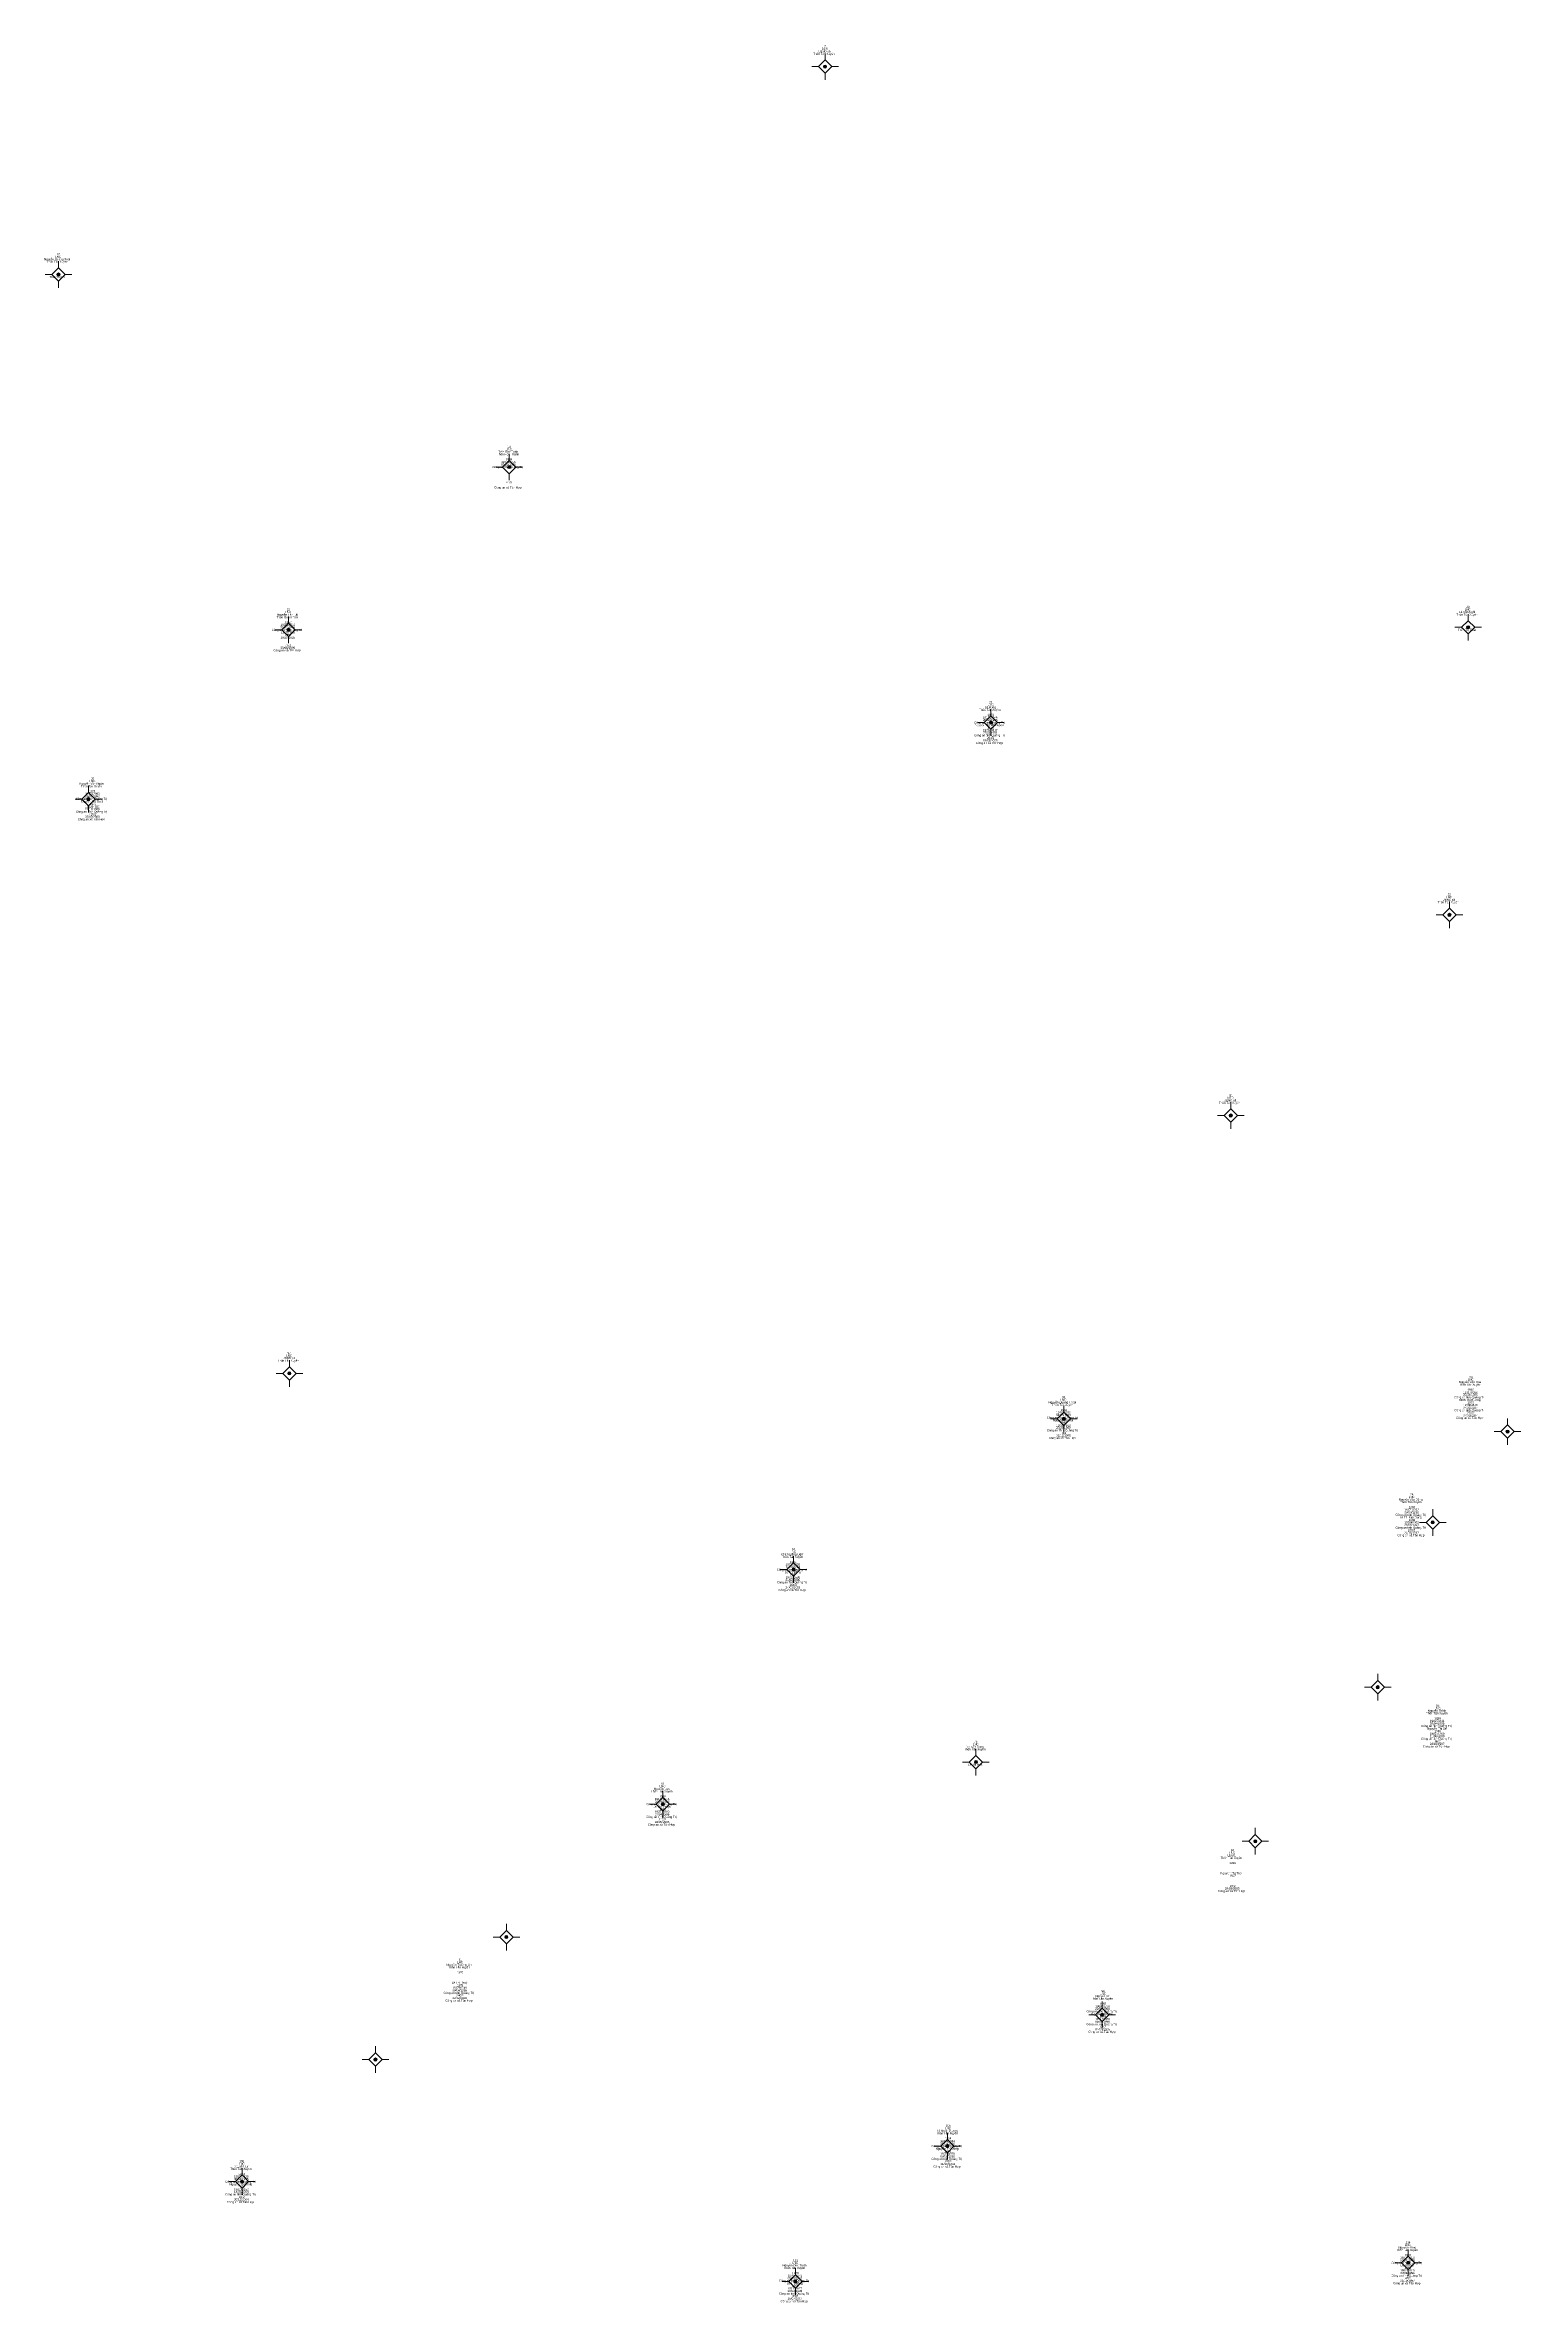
# Model space of a CAD drawing. Header units: metres. Extents: x 550999 to 552168, y 1840734 to 1841978.
# Drawn here: x 551285.4 to 551562.8, y 1841436.9 to 1841861.3 of the extents above; entities that cross this region are included whole.
import ezdxf
from ezdxf.enums import TextEntityAlignment as Align

# ---------------------------------------------------------------- set-up
doc = ezdxf.new("R2010")
doc.units = ezdxf.units.M
doc.header["$LTSCALE"] = 0.16
doc.layers.add('11', color=7, linetype='Continuous', lineweight=13)
doc.layers.add('15', color=7, linetype='Continuous')

msp = doc.modelspace()

# ---------------------------------------------------------------- hatches: boundary and pattern name
at = {"layer": '11'}
for points in [[(551432.3095, 1841857.22, 1), (551431.7095, 1841857.22, 1)], [(551288.1895, 1841818.15, 1), (551287.5895, 1841818.15, 1)], [(551372.9395, 1841781.96, 1), (551372.3395, 1841781.96, 1)], [(551331.4495, 1841751.34, 1), (551330.8495, 1841751.34, 1)], [(551553.1995, 1841751.83, 1), (551552.5995, 1841751.83, 1)], [(551463.4995, 1841733.93, 1), (551462.8995, 1841733.93, 1)], [(551293.8195, 1841719.51, 1), (551293.2195, 1841719.51, 1)], [(551549.6895, 1841697.77, 1), (551549.0895, 1841697.77, 1)], [(551508.5795, 1841660.05, 1), (551507.9795, 1841660.05, 1)], [(551331.6095, 1841611.59, 1), (551331.0095, 1841611.59, 1)], [(551477.1895, 1841603.04, 1), (551476.5895, 1841603.04, 1)], [(551560.6195, 1841600.64, 1), (551560.0195, 1841600.64, 1)], [(551546.5495, 1841583.58, 1), (551545.9495, 1841583.58, 1)], [(551426.3995, 1841574.71, 1), (551425.7995, 1841574.71, 1)], [(551536.2095, 1841552.6, 1), (551535.6095, 1841552.6, 1)], [(551460.6795, 1841538.53, 1), (551460.0795, 1841538.53, 1)], [(551401.8195, 1841530.63, 1), (551401.2195, 1841530.63, 1)], [(551513.1995, 1841523.64, 1), (551512.5995, 1841523.64, 1)], [(551372.3995, 1841505.64, 1), (551371.7995, 1841505.64, 1)], [(551484.3995, 1841491, 1), (551483.7995, 1841491, 1)], [(551347.7795, 1841482.61, 1), (551347.1795, 1841482.61, 1)], [(551455.2995, 1841466.34, 1), (551454.6995, 1841466.34, 1)], [(551322.6995, 1841459.67, 1), (551322.0995, 1841459.67, 1)], [(551541.9395, 1841444.42, 1), (551541.3395, 1841444.42, 1)], [(551426.7295, 1841440.9, 1), (551426.1295, 1841440.9, 1)]]:
    msp.add_hatch(color=256, dxfattribs=at).paths.add_polyline_path(points)

# ---------------------------------------------------------------- linework, layer by layer
for p, q in [((551432.01, 1841859.72), (551432.01, 1841858.47)), ((551430.76, 1841857.22), (551429.51, 1841857.22)), ((551432.01, 1841855.97), (551432.01, 1841854.72)), ((551434.51, 1841857.22), (551433.26, 1841857.22)), ((551287.89, 1841820.65), (551287.89, 1841819.4)), ((551286.64, 1841818.15), (551285.39, 1841818.15)), ((551287.89, 1841816.9), (551287.89, 1841815.65)), ((551290.39, 1841818.15), (551289.14, 1841818.15)), ((551372.64, 1841784.46), (551372.64, 1841783.21)), ((551371.39, 1841781.96), (551370.14, 1841781.96)), ((551372.64, 1841780.71), (551372.64, 1841779.46)), ((551375.14, 1841781.96), (551373.89, 1841781.96)), ((551331.15, 1841753.84), (551331.15, 1841752.59)), ((551552.9, 1841754.33), (551552.9, 1841753.08)), ((551329.9, 1841751.34), (551328.65, 1841751.34)), ((551331.15, 1841750.09), (551331.15, 1841748.84)), ((551333.65, 1841751.34), (551332.4, 1841751.34)), ((551551.65, 1841751.83), (551550.4, 1841751.83)), ((551552.9, 1841750.58), (551552.9, 1841749.33)), ((551555.4, 1841751.83), (551554.15, 1841751.83)), ((551463.2, 1841736.43), (551463.2, 1841735.18)), ((551461.95, 1841733.93), (551460.7, 1841733.93)), ((551463.2, 1841732.68), (551463.2, 1841731.43)), ((551465.7, 1841733.93), (551464.45, 1841733.93)), ((551292.27, 1841719.51), (551291.02, 1841719.51)), ((551293.52, 1841722.01), (551293.52, 1841720.76)), ((551296.02, 1841719.51), (551294.77, 1841719.51)), ((551293.52, 1841718.26), (551293.52, 1841717.01)), ((551548.14, 1841697.77), (551546.89, 1841697.77)), ((551549.39, 1841700.27), (551549.39, 1841699.02)), ((551551.89, 1841697.77), (551550.64, 1841697.77)), ((551549.39, 1841696.52), (551549.39, 1841695.27)), ((551507.03, 1841660.05), (551505.78, 1841660.05)), ((551508.28, 1841662.55), (551508.28, 1841661.3)), ((551510.78, 1841660.05), (551509.53, 1841660.05)), ((551508.28, 1841658.8), (551508.28, 1841657.55)), ((551331.31, 1841614.09), (551331.31, 1841612.84)), ((551330.06, 1841611.59), (551328.81, 1841611.59)), ((551331.31, 1841610.34), (551331.31, 1841609.09)), ((551333.81, 1841611.59), (551332.56, 1841611.59)), ((551476.89, 1841605.54), (551476.89, 1841604.29)), ((551475.64, 1841603.04), (551474.39, 1841603.04)), ((551476.89, 1841601.79), (551476.89, 1841600.54)), ((551479.39, 1841603.04), (551478.14, 1841603.04)), ((551559.07, 1841600.64), (551557.82, 1841600.64)), ((551560.32, 1841603.14), (551560.32, 1841601.89)), ((551562.82, 1841600.64), (551561.57, 1841600.64)), ((551560.32, 1841599.39), (551560.32, 1841598.14)), ((551545, 1841583.58), (551543.75, 1841583.58)), ((551546.25, 1841586.08), (551546.25, 1841584.83)), ((551548.75, 1841583.58), (551547.5, 1841583.58)), ((551546.25, 1841582.33), (551546.25, 1841581.08)), ((551424.85, 1841574.71), (551423.6, 1841574.71)), ((551426.1, 1841577.21), (551426.1, 1841575.96)), ((551428.6, 1841574.71), (551427.35, 1841574.71)), ((551426.1, 1841573.46), (551426.1, 1841572.21)), ((551535.91, 1841555.1), (551535.91, 1841553.85)), ((551534.66, 1841552.6), (551533.41, 1841552.6)), ((551535.91, 1841551.35), (551535.91, 1841550.1)), ((551538.41, 1841552.6), (551537.16, 1841552.6)), ((551460.38, 1841541.03), (551460.38, 1841539.78)), ((551459.13, 1841538.53), (551457.88, 1841538.53)), ((551460.38, 1841537.28), (551460.38, 1841536.03)), ((551462.88, 1841538.53), (551461.63, 1841538.53)), ((551401.52, 1841533.13), (551401.52, 1841531.88)), ((551400.27, 1841530.63), (551399.02, 1841530.63)), ((551401.52, 1841529.38), (551401.52, 1841528.13)), ((551404.02, 1841530.63), (551402.77, 1841530.63)), ((551511.65, 1841523.64), (551510.4, 1841523.64)), ((551512.9, 1841526.14), (551512.9, 1841524.89)), ((551515.4, 1841523.64), (551514.15, 1841523.64)), ((551512.9, 1841522.39), (551512.9, 1841521.14)), ((551372.1, 1841508.14), (551372.1, 1841506.89)), ((551370.85, 1841505.64), (551369.6, 1841505.64)), ((551372.1, 1841504.39), (551372.1, 1841503.14)), ((551374.6, 1841505.64), (551373.35, 1841505.64)), ((551482.85, 1841491), (551481.6, 1841491)), ((551484.1, 1841493.5), (551484.1, 1841492.25)), ((551484.1, 1841489.75), (551484.1, 1841488.5)), ((551486.6, 1841491), (551485.35, 1841491)), ((551346.23, 1841482.61), (551344.98, 1841482.61)), ((551347.48, 1841485.11), (551347.48, 1841483.86)), ((551347.48, 1841481.36), (551347.48, 1841480.11)), ((551349.98, 1841482.61), (551348.73, 1841482.61)), ((551455, 1841468.84), (551455, 1841467.59)), ((551453.75, 1841466.34), (551452.5, 1841466.34)), ((551455, 1841465.09), (551455, 1841463.84)), ((551457.5, 1841466.34), (551456.25, 1841466.34)), ((551322.4, 1841462.17), (551322.4, 1841460.92)), ((551321.15, 1841459.67), (551319.9, 1841459.67)), ((551322.4, 1841458.42), (551322.4, 1841457.17)), ((551324.9, 1841459.67), (551323.65, 1841459.67)), ((551426.43, 1841443.4), (551426.43, 1841442.15)), ((551540.39, 1841444.42), (551539.14, 1841444.42)), ((551541.64, 1841446.92), (551541.64, 1841445.67)), ((551541.64, 1841443.17), (551541.64, 1841441.92)), ((551544.14, 1841444.42), (551542.89, 1841444.42)), ((551425.18, 1841440.9), (551423.93, 1841440.9)), ((551426.43, 1841439.65), (551426.43, 1841438.4)), ((551428.93, 1841440.9), (551427.68, 1841440.9))]:
    msp.add_line(p, q, dxfattribs=at)
for points in [[(551432.01, 1841858.47), (551430.76, 1841857.22), (551432.01, 1841855.97), (551433.26, 1841857.22)], [(551287.89, 1841819.4), (551286.64, 1841818.15), (551287.89, 1841816.9), (551289.14, 1841818.15)], [(551372.64, 1841783.21), (551371.39, 1841781.96), (551372.64, 1841780.71), (551373.89, 1841781.96)], [(551552.9, 1841753.08), (551551.65, 1841751.83), (551552.9, 1841750.58), (551554.15, 1841751.83)], [(551331.15, 1841752.59), (551329.9, 1841751.34), (551331.15, 1841750.09), (551332.4, 1841751.34)], [(551463.2, 1841735.18), (551461.95, 1841733.93), (551463.2, 1841732.68), (551464.45, 1841733.93)], [(551293.52, 1841720.76), (551292.27, 1841719.51), (551293.52, 1841718.26), (551294.77, 1841719.51)], [(551549.39, 1841699.02), (551548.14, 1841697.77), (551549.39, 1841696.52), (551550.64, 1841697.77)], [(551508.28, 1841661.3), (551507.03, 1841660.05), (551508.28, 1841658.8), (551509.53, 1841660.05)], [(551331.31, 1841612.84), (551330.06, 1841611.59), (551331.31, 1841610.34), (551332.56, 1841611.59)], [(551476.89, 1841604.29), (551475.64, 1841603.04), (551476.89, 1841601.79), (551478.14, 1841603.04)], [(551560.32, 1841601.89), (551559.07, 1841600.64), (551560.32, 1841599.39), (551561.57, 1841600.64)], [(551546.25, 1841584.83), (551545, 1841583.58), (551546.25, 1841582.33), (551547.5, 1841583.58)], [(551426.1, 1841575.96), (551424.85, 1841574.71), (551426.1, 1841573.46), (551427.35, 1841574.71)], [(551535.91, 1841553.85), (551534.66, 1841552.6), (551535.91, 1841551.35), (551537.16, 1841552.6)], [(551460.38, 1841539.78), (551459.13, 1841538.53), (551460.38, 1841537.28), (551461.63, 1841538.53)], [(551401.52, 1841531.88), (551400.27, 1841530.63), (551401.52, 1841529.38), (551402.77, 1841530.63)], [(551512.9, 1841524.89), (551511.65, 1841523.64), (551512.9, 1841522.39), (551514.15, 1841523.64)], [(551372.1, 1841506.89), (551370.85, 1841505.64), (551372.1, 1841504.39), (551373.35, 1841505.64)], [(551484.1, 1841492.25), (551482.85, 1841491), (551484.1, 1841489.75), (551485.35, 1841491)], [(551347.48, 1841483.86), (551346.23, 1841482.61), (551347.48, 1841481.36), (551348.73, 1841482.61)], [(551455, 1841467.59), (551453.75, 1841466.34), (551455, 1841465.09), (551456.25, 1841466.34)], [(551322.4, 1841460.92), (551321.15, 1841459.67), (551322.4, 1841458.42), (551323.65, 1841459.67)], [(551541.64, 1841445.67), (551540.39, 1841444.42), (551541.64, 1841443.17), (551542.89, 1841444.42)], [(551426.43, 1841442.15), (551425.18, 1841440.9), (551426.43, 1841439.65), (551427.68, 1841440.9)]]:
    msp.add_lwpolyline(points, close=True, dxfattribs=at)
for centre in [(551432.0095, 1841857.22), (551287.8895, 1841818.15), (551372.6395, 1841781.96), (551331.1495, 1841751.34), (551552.8995, 1841751.83), (551463.1995, 1841733.93), (551293.5195, 1841719.51), (551549.3895, 1841697.77), (551508.2795, 1841660.05), (551331.3095, 1841611.59), (551476.8895, 1841603.04), (551560.3195, 1841600.64), (551546.2495, 1841583.58), (551426.0995, 1841574.71), (551535.9095, 1841552.6), (551460.3795, 1841538.53), (551401.5195, 1841530.63), (551512.8995, 1841523.64), (551372.0995, 1841505.64), (551484.0995, 1841491), (551347.4795, 1841482.61), (551454.9995, 1841466.34), (551322.3995, 1841459.67), (551541.6395, 1841444.42), (551426.4295, 1841440.9)]:
    msp.add_circle(centre, 0.3, dxfattribs=at)

# ---------------------------------------------------------------- texts
at = {"layer": '15'}
for s, width, p in [('Thôn Tân Xuyên', 0.85, (551431.795, 1841859.42)), ('UBND xã', 0.95, (551431.885, 1841859.9)), ('DCS', 0.85, (551431.955, 1841860.38)), ('7', 0.85, (551432, 1841860.86)), ('Nguyễn Quang Xoài', 0.85, (551287.635, 1841820.83)), ('Thôn Tân Xuyên', 0.85, (551287.675, 1841820.35)), ('LNC', 0.95, (551287.82, 1841821.31)), ('12', 0.8, (551287.86, 1841821.79)), ('Trần Thị Hồi', 0.95, (551287.725, 1841817.47)), ('Thôn Hoà Thành', 0.9, (551372.42, 1841784.16)), ('Trần Đức Tuấn', 0.9, (551372.44, 1841784.64)), ('05/02/1996', 0.9, (551372.49, 1841782.24)), ('197090716', 0.85, (551372.495, 1841782.72)), ('1969', 0.85, (551372.57, 1841783.2)), ('LNC', 0.95, (551372.57, 1841785.12)), ('14', 0.85, (551372.61, 1841785.6)), ('Công an tỉnh Quảng Trị', 0.9, (551372.33, 1841781.76)), ('Công an xã Tân Hợp', 0.9, (551372.37, 1841777.92)), ('41/5', 0.85, (551372.59, 1841778.88)), ('Thôn Quyết Tâm', 0.85, (551330.93, 1841753.54)), ('Nguyễn Tấn Tài', 0.9, (551330.945, 1841754.02)), ('LNC', 0.95, (551331.08, 1841754.5)), ('1952', 0.85, (551331.095, 1841752.58)), ('22', 0.8, (551331.12, 1841754.98)), ('Thôn Tân Xuyên', 0.85, (551552.685, 1841754.03)), ('Lê Văn Nghỉ', 0.9, (551552.73, 1841754.51)), ('LNC', 0.95, (551552.83, 1841754.99)), ('20', 0.85, (551552.87, 1841755.47)), ('Công an tỉnh Quảng Trị', 0.9, (551330.84, 1841751.14)), ('05/02/1996', 0.9, (551331, 1841751.62)), ('190228812', 0.85, (551331.01, 1841752.1)), ('190271030', 0.85, (551331.01, 1841749.7)), ('Lê Thị Phi', 0.9, (551331.01, 1841750.66)), ('1957', 0.85, (551331.085, 1841750.18)), ('46/1', 0.85, (551331.105, 1841748.26)), ('Trần Thị Thiết', 0.9, (551552.71, 1841751.15)), ('Công an xã Tân Hợp', 0.9, (551330.88, 1841747.3)), ('30/08/1998', 0.9, (551330.995, 1841747.78)), ('Thôn Tân Xuyên', 0.85, (551462.985, 1841736.13)), ('Lê Hùng', 0.9, (551463.085, 1841736.61)), ('LNC', 0.95, (551463.13, 1841737.09)), ('21', 0.75, (551463.17, 1841737.57)), ('Công an tỉnh Quảng Trị', 0.9, (551462.89, 1841733.73)), ('Công an tỉnh Quảng Trị', 0.9, (551462.89, 1841731.33)), ('Nguyễn Thị Mỹ Duyên', 0.9, (551462.905, 1841733.25)), ('20/04/1996', 0.9, (551463.05, 1841734.21)), ('27/03/1991', 0.85, (551463.065, 1841731.81)), ('191216246', 0.85, (551463.055, 1841734.69)), ('197004417', 0.85, (551463.06, 1841732.29)), ('1973', 0.85, (551463.14, 1841735.17)), ('1976', 0.85, (551463.14, 1841732.77)), ('Công an xã Tân Hợp', 0.9, (551462.93, 1841729.89)), ('15/08/2005', 0.9, (551463.06, 1841730.37)), ('201/2', 0.85, (551463.135, 1841730.85)), ('LNC', 0.95, (551294.28, 1841722.74)), ('25', 0.8, (551294.315, 1841723.22)), (' Công an Tỉnh Quảng Trị', 0.9, (551294.02, 1841719.38)), ('Nguyễn Văn Ngắn', 0.9, (551294.105, 1841722.26)), (' Nguyễn Thị Thuý', 0.9, (551294.125, 1841718.9)), ('Thôn Tân Xuyên', 0.85, (551294.135, 1841721.78)), (' 29/09/1992', 0.85, (551294.21, 1841719.86)), (' 197027990', 0.85, (551294.205, 1841720.34)), ('1974 ', 0.85, (551294.275, 1841720.82)), (' 1971', 0.85, (551294.29, 1841718.42)), (' Công an Tỉnh Quảng Trị', 0.9, (551294.02, 1841716.98)), ('Công an xã Tân Hợp', 0.9, (551294.08, 1841715.54)), (' 07/02/2009', 0.9, (551294.195, 1841716.02)), (' 21/10/1998', 0.9, (551294.2, 1841717.46)), (' 191284023', 0.85, (551294.2, 1841717.94)), (' 435/2', 0.85, (551294.27, 1841716.5)), ('32', 0.8, (551549.36, 1841701.41)), ('Thôn Tân Xuyên', 0.85, (551549.175, 1841699.97)), ('UBND xã', 0.95, (551549.265, 1841700.45)), ('LNC', 0.95, (551549.32, 1841700.93)), ('NTD', 0.95, (551508.215, 1841663.21)), ('44', 0.85, (551508.25, 1841663.69)), ('Thôn Tân Xuyên', 0.85, (551508.065, 1841662.25)), ('UBND xã', 0.95, (551508.155, 1841662.73)), ('Thôn Tân Xuyên', 0.85, (551331.095, 1841613.79)), ('UBND xã', 0.95, (551331.185, 1841614.27)), ('LNC', 0.95, (551331.24, 1841614.75)), ('57', 0.85, (551331.27, 1841615.23)), ('Nguyễn Văn Hoà', 0.9, (551553.25, 1841609.76)), ('Thôn Tân Xuyên', 0.85, (551553.255, 1841609.28)), ('1969', 0.85, (551553.4, 1841608.32)), ('LNC', 0.95, (551553.4, 1841610.24)), ('63', 0.8, (551553.435, 1841610.72)), ('Nguyễn Quang Thoại', 0.9, (551476.615, 1841605.96)), ('Thôn Tân Xuyên', 0.85, (551476.675, 1841605.48)), (' 197036379', 0.85, (551476.74, 1841604.04)), ('LNC', 0.95, (551476.82, 1841606.44)), (' 1963', 0.85, (551476.825, 1841604.52)), ('58', 0.85, (551476.85, 1841606.92)), ('Công an tỉnh Quảng Trị', 0.9, (551553.16, 1841606.88)), ('Công an tỉnh Quảng Trị', 0.9, (551553.16, 1841604.48)), ('Đinh Thị Hương', 0.95, (551553.255, 1841606.4)), ('30/04/1996', 0.9, (551553.32, 1841607.36)), ('07/02/2007', 0.9, (551553.325, 1841604.96)), ('191178086', 0.85, (551553.325, 1841607.84)), ('197004616', 0.85, (551553.325, 1841605.44)), ('236/2', 0.85, (551553.405, 1841604)), ('1975', 0.85, (551553.4, 1841605.92)), (' Công an Tỉnh Quảng Trị', 0.9, (551476.56, 1841603.08)), (' Công an Tỉnh Quảng Trị', 0.9, (551476.56, 1841600.68)), (' Nguyễn Thị Mai', 0.9, (551476.67, 1841602.6)), (' 01/12/1998', 0.9, (551476.74, 1841599.72)), (' 20/09/1999', 0.9, (551476.735, 1841601.16)), (' 04/05/1993', 0.9, (551476.745, 1841603.56)), (' 190927523', 0.85, (551476.74, 1841601.64)), (' 1966', 0.85, (551476.815, 1841602.12)), (' 3/4', 0.85, (551476.84, 1841600.2)), ('Công an xã Tân Hợp', 0.9, (551553.2, 1841603.04)), ('07/06/2007', 0.9, (551553.325, 1841603.52)), ('Công an xã Tân Hợp', 0.9, (551476.62, 1841599.24)), ('Nguyễn Văn Dũng', 0.9, (551542.105, 1841587.69)), ('Thôn Tân Xuyên', 0.85, (551542.135, 1841587.21)), ('LNC', 0.95, (551542.28, 1841588.17)), ('74', 0.85, (551542.32, 1841588.65)), (' Công an tỉnh Quảng Trị', 0.9, (551542.035, 1841584.81)), ('Lê Thị Kim Dung', 0.9, (551542.12, 1841584.33)), (' 30/04/1996', 0.9, (551542.205, 1841585.29)), (' 27/06/1993', 0.9, (551542.205, 1841582.89)), (' 191216252', 0.85, (551542.205, 1841585.77)), (' 197045362', 0.85, (551542.205, 1841583.37)), (' 1968', 0.85, (551542.27, 1841583.85)), (' 1966', 0.85, (551542.275, 1841586.25)), ('64', 0.85, (551426.07, 1841578.35)), (' Công an tỉnh Quảng Trị', 0.9, (551542.035, 1841582.41)), (' Công an xã Tân Hợp', 0.9, (551542.075, 1841580.97)), (' 24/10/1997', 0.9, (551542.2, 1841581.45)), ('159/2', 0.85, (551542.285, 1841581.93)), ('Công an tỉnh Quảng Trị', 0.9, (551425.79, 1841574.51)), ('Phạm Đăng Liêm', 0.9, (551425.87, 1841577.39)), ('Thôn Tân Xuyên', 0.85, (551425.885, 1841576.91)), ('Lê Thị Bằng', 0.9, (551425.93, 1841574.03)), ('14/06/2004', 0.9, (551425.965, 1841574.99)), ('197208828', 0.85, (551425.95, 1841575.47)), ('LNC', 0.95, (551426.03, 1841577.87)), ('1961', 0.8, (551426.035, 1841575.95)), ('Công an tỉnh Quảng Trị', 0.9, (551425.79, 1841572.11)), ('Công an xã Tân Hợp', 0.9, (551425.83, 1841570.67)), ('21/02/2006', 0.9, (551425.95, 1841572.59)), ('24/03/2003', 0.9, (551425.96, 1841571.15)), ('197228530', 0.85, (551425.96, 1841573.07)), ('265/2', 0.85, (551426.035, 1841571.63)), ('1961', 0.8, (551426.035, 1841573.55)), ('85', 0.8, (551547.195, 1841548.95)), ('Công an tỉnh Quảng Trị', 0.9, (551546.92, 1841545.11)), ('Thôn Tân Xuyên', 0.85, (551547.015, 1841547.51)), ('Nguyễn Thị Sẽ', 0.9, (551547.03, 1841544.63)), ('Nguyễn Thính', 0.9, (551547.05, 1841547.99)), ('30/04/1996', 0.9, (551547.08, 1841545.59)), ('190270811', 0.85, (551547.1, 1841546.07)), ('1939', 0.85, (551547.16, 1841546.55)), ('LNC', 0.95, (551547.16, 1841548.47)), ('Thôn Tân Xuyên', 0.85, (551460.175, 1841540.73)), ('Nguyễn Vang', 0.85, (551460.21, 1841541.21)), ('LNC', 0.95, (551460.32, 1841541.69)), ('75', 0.8, (551460.355, 1841542.17)), ('Công an tỉnh Quảng Trị', 0.9, (551546.92, 1841542.71)), ('Công an xã Tân Hợp', 0.9, (551546.96, 1841541.27)), ('23/10/1997', 0.9, (551547.085, 1841541.75)), ('11/06/2000', 0.9, (551547.085, 1841543.19)), ('190270760', 0.85, (551547.09, 1841543.67)), ('1946', 0.85, (551547.17, 1841544.15)), ('96/2', 0.85, (551547.175, 1841542.23)), ('Lê Thị Hoa', 0.9, (551460.245, 1841537.85)), ('Thôn Tân Xuyên', 0.85, (551401.305, 1841532.83)), ('Nguyễn Lực', 0.9, (551401.36, 1841533.31)), ('LNC', 0.95, (551401.45, 1841533.79)), ('1950', 0.85, (551401.455, 1841531.87)), ('83', 0.8, (551401.485, 1841534.27)), ('Công an tỉnh Quảng Trị', 0.9, (551401.21, 1841530.43)), ('Công an tỉnh Quảng Trị', 0.9, (551401.21, 1841528.03)), ('Lê Thị Thuận', 0.9, (551401.335, 1841529.95)), ('30/04/1996', 0.9, (551401.37, 1841530.91)), ('30/04/1996', 0.9, (551401.37, 1841528.51)), ('191178016', 0.85, (551401.375, 1841531.39)), ('190271000', 0.85, (551401.38, 1841528.99)), ('112/2', 0.85, (551401.455, 1841527.55)), ('1949', 0.85, (551401.45, 1841529.47)), ('Công an xã Tân Hợp', 0.9, (551401.25, 1841526.59)), ('04/05/2005', 0.9, (551401.38, 1841527.07)), ('Thôn Tân Xuyên', 0.85, (551508.405, 1841520.33)), ('Lê Bầu', 0.85, (551508.53, 1841520.81)), ('LNC', 0.95, (551508.55, 1841521.29)), (' 1939', 0.85, (551508.545, 1841519.37)), ('84', 0.85, (551508.59, 1841521.77)), ('Nguyễn Thị Thơi', 0.9, (551508.41, 1841517.45)), (' 29/03/2005', 0.9, (551508.465, 1841514.57)), (' 1942', 0.85, (551508.55, 1841516.97)), (' 94/2', 0.85, (551508.56, 1841515.05)), (' Công an xã Tân Hợp', 0.9, (551508.345, 1841514.09)), ('Nguyễn Trường An', 0.9, (551363.2, 1841500.23)), ('Thôn Tân Xuyên', 0.85, (551363.235, 1841499.75)), ('LNC', 0.95, (551363.38, 1841500.71)), ('1970', 0.85, (551363.385, 1841498.79)), ('91', 0.75, (551363.42, 1841501.19)), ('Công an tỉnh Quảng Trị', 0.9, (551363.14, 1841494.95)), ('Công an xã Tân Hợp', 0.9, (551363.18, 1841493.51)), ('Lê Thị Thuý', 0.9, (551363.295, 1841496.87)), ('30/04/1996', 0.9, (551363.3, 1841495.43)), ('12/12/2008', 0.9, (551363.295, 1841493.99)), ('191292240', 0.85, (551363.31, 1841495.91)), ('240/2', 0.85, (551363.385, 1841494.47)), ('1975', 0.85, (551363.38, 1841496.39)), ('Thôn Tân Xuyên', 0.85, (551484.105, 1841493.87)), ('Nguyễn An', 0.85, (551484.175, 1841494.35)), ('LNC', 0.95, (551484.25, 1841494.83)), ('98', 0.85, (551484.28, 1841495.31)), ('Công an tỉnh Quảng Trị', 0.9, (551484.01, 1841491.47)), ('Công an tỉnh Quảng Trị', 0.9, (551484.01, 1841489.07)), ('Nguyễn Thị Hoa', 0.9, (551484.105, 1841490.99)), ('05/02/1996', 0.9, (551484.17, 1841489.55)), ('22/04/1998', 0.9, (551484.165, 1841491.95)), ('191178028', 0.85, (551484.17, 1841490.03)), ('190891270', 0.85, (551484.18, 1841492.43)), ('1965', 0.85, (551484.25, 1841492.91)), ('1968', 0.85, (551484.255, 1841490.51)), ('Công an xã Tân Hợp', 0.9, (551484.05, 1841487.63)), ('04/04/2005', 0.9, (551484.18, 1841488.11)), ('47/2', 0.85, (551484.265, 1841488.59)), ('Thôn Tân Xuyên', 0.85, (551454.975, 1841468.55)), ('Lê Ngọc Quang', 0.9, (551454.99, 1841469.03)), ('LNC', 0.95, (551455.12, 1841469.51)), ('105', 0.85, (551455.15, 1841469.99)), ('Công an tỉnh Quảng Trị', 0.9, (551454.88, 1841466.15)), ('Công an tỉnh Quảng Trị', 0.9, (551454.88, 1841463.75)), ('Nguyễn Thị Uông', 0.9, (551454.95, 1841465.67)), ('30/04/1996', 0.9, (551455.04, 1841466.63)), ('03/06/1990', 0.9, (551455.045, 1841464.23)), ('197004378', 0.85, (551455.04, 1841464.71)), ('191245843', 0.85, (551455.055, 1841467.11)), ('1965', 0.85, (551455.12, 1841465.19)), ('1964', 0.85, (551455.125, 1841467.59)), ('Công an tỉnh Quảng Trị', 0.9, (551322.09, 1841459.47)), ('Thôn Tân Xuyên', 0.85, (551322.185, 1841461.87)), ('30/04/1996', 0.9, (551322.25, 1841459.95)), ('Nguyễn Lý', 0.9, (551322.26, 1841462.35)), ('190270836', 0.85, (551322.255, 1841460.43)), ('LNC', 0.95, (551322.33, 1841462.83)), ('1954', 0.85, (551322.335, 1841460.91)), ('106', 0.85, (551322.35, 1841463.31)), ('Công an xã Tân Hợp', 0.9, (551454.92, 1841462.31)), ('11/10/2004', 0.9, (551455.055, 1841462.79)), ('170/2', 0.85, (551455.125, 1841463.27)), ('Công an tỉnh Quảng Trị', 0.9, (551322.09, 1841457.07)), ('Công an xã Tân Hợp', 0.9, (551322.13, 1841455.63)), ('Nguyễn Thị Kêng', 0.9, (551322.17, 1841458.99)), ('20/12/2004', 0.9, (551322.265, 1841456.11)), ('14/06/2004', 0.9, (551322.265, 1841457.55)), ('190270852', 0.85, (551322.26, 1841458.03)), ('1956', 0.85, (551322.34, 1841458.51)), ('45/2', 0.85, (551322.345, 1841456.59)), ('Nguyễn Khoẻ', 0.9, (551541.465, 1841447.1)), ('LNC', 0.95, (551541.57, 1841447.58)), ('114', 0.85, (551541.605, 1841448.06)), ('Nguyễn Đức Tuấn', 0.9, (551426.255, 1841443.72)), ('Thôn Tân Xuyên', 0.85, (551426.275, 1841443.24)), ('LNC', 0.95, (551426.42, 1841444.2)), ('113', 0.85, (551426.45, 1841444.68)), ('Công an tỉnh Quảng Trị', 0.9, (551541.33, 1841444.22)), ('Thôn Tân Xuyên', 0.85, (551541.425, 1841446.62)), ('30/04/1996', 0.9, (551541.49, 1841444.7)), ('Lê Thị Mai', 0.95, (551541.5, 1841443.74)), ('190271016', 0.85, (551541.495, 1841445.18)), ('190271015', 0.85, (551541.505, 1841442.78)), ('1945', 0.85, (551541.57, 1841443.26)), ('1940', 0.85, (551541.575, 1841445.66)), ('Công an tỉnh Quảng Trị', 0.9, (551426.18, 1841440.84)), ('Công an tỉnh Quảng Trị', 0.9, (551426.18, 1841438.44)), ('Lê Thị Hồng', 0.9, (551426.32, 1841440.36)), ('30/04/1996', 0.9, (551426.34, 1841438.92)), ('05/01/1993', 0.9, (551426.35, 1841441.32)), ('191178877', 0.85, (551426.35, 1841439.4)), ('197040273', 0.85, (551426.355, 1841441.8)), ('1969', 0.85, (551426.42, 1841442.28)), ('1969', 0.85, (551426.42, 1841439.88)), ('Công an tỉnh Quảng Trị', 0.9, (551541.33, 1841441.82)), ('Công an xã Tân Hợp', 0.9, (551541.37, 1841440.38)), ('30/04/1996', 0.9, (551541.49, 1841442.3)), ('21/10/1997', 0.9, (551541.495, 1841440.86)), ('45/2', 0.85, (551541.585, 1841441.34)), ('Công an xã Tân Hợp', 0.9, (551426.22, 1841437)), ('15/07/2007', 0.9, (551426.345, 1841437.48)), ('63/2', 0.85, (551426.435, 1841437.96))]:
    msp.add_text(s, height=0.4, dxfattribs=dict(at, width=width)).set_placement(p, align=Align.CENTER)

doc.saveas('drawing.dxf')
